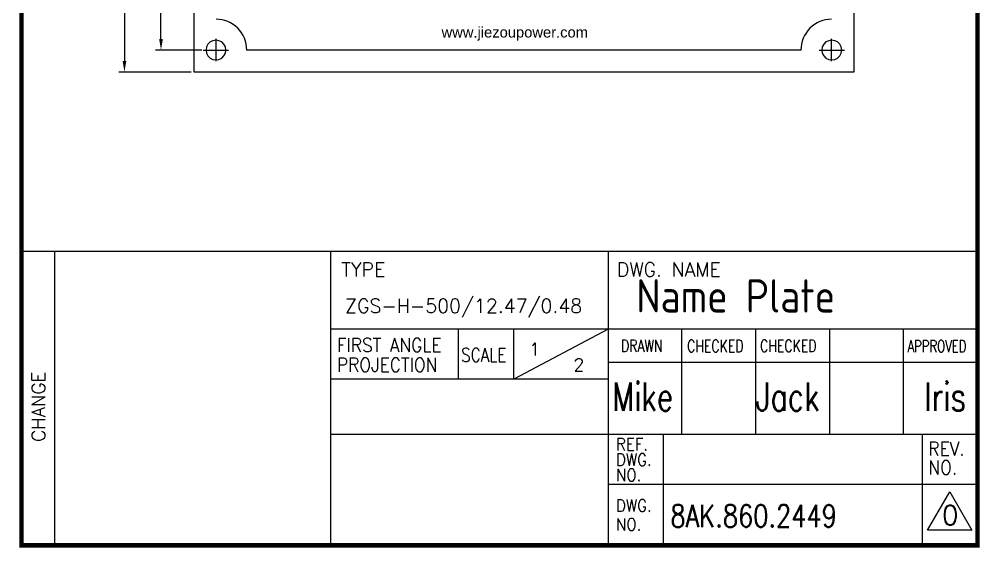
# Model space of a CAD drawing. Header units: millimetres. Extents: x 261789 to 272313, y -191856 to -185409.
# Drawn here: x 272094.9 to 272313.3, y -191114.6 to -190994.5 of the extents above; entities that cross this region are included whole.
import ezdxf

# ---------------------------------------------------------------- set-up
doc = ezdxf.new("R2010")
doc.units = ezdxf.units.MM
doc.header["$LTSCALE"] = 13
doc.linetypes.add('CENTER', pattern=[50.8, 31.75, -6.35, 6.35, -6.35])
doc.layers.get('0').update_dxf_attribs({"color": 1, "linetype": 'CENTER'})
for name, color, linetype in [('1', 4, 'Continuous'), ('2', 3, 'Continuous'), ('PDF_Geometry', 7, 'Continuous')]:
    doc.layers.add(name, color=color, linetype=linetype)
doc.styles.add('Note Text (ANSI)', font='arial.ttf')
doc.styles.add('ROMANS', font='romans.shx', dxfattribs={"bigfont": 'whgtxt.shx'})
doc.styles.get("Standard").update_dxf_attribs({"font": 'gbenor.shx', "bigfont": 'gbcbig.shx'})
doc.dimstyles.new('ISO-25', dxfattribs={"dimtxt": 2.5, "dimasz": 2.5, "dimexe": 1.25, "dimexo": 0.625, "dimtad": 1, "dimtxsty": 'Standard', "dimcen": 2.5, "dimadec": 0, "dimazin": 0, "dimtfac": 1, "dimtmove": 0, "dimatfit": 3, "dimfxl": 1, "dimarcsym": 0})

# ---------------------------------------------------------------- blocks, each defined once
blk = doc.blocks.new('*D56')
at = {"layer": '2', "color": 0, "linetype": 'Continuous', "lineweight": -2}
for p, q in [((272136.39, -190836.5), (272125.84, -190836.5)), ((272127.09, -190999.02), (272127.09, -190839)), ((272136.39, -191001.52), (272125.84, -191001.52))]:
    blk.add_line(p, q, dxfattribs=at)
at = {"layer": '2', "color": 0, "linetype": 'Continuous'}
for points in [[(272126.68, -190839), (272127.51, -190839), (272127.09, -190836.5)], [(272126.68, -190999.02), (272127.51, -190999.02), (272127.09, -191001.52)]]:
    blk.add_solid(points, dxfattribs=at)
at = {"layer": 'Defpoints', "color": 0, "linetype": 'Continuous'}
for p in [(272127.09, -190836.5), (272137.02, -190836.5), (272137.02, -191001.52)]:
    blk.add_point(p, dxfattribs=at)
at = {"layer": '2', "color": 0, "linetype": 'Continuous', "insert": (272125.22, -190919.01), "char_height": 2.5, "attachment_point": 5, "rotation": 90}
blk.add_mtext('165', dxfattribs=at)
blk = doc.blocks.new('*D57')
at = {"layer": '2', "color": 0, "linetype": 'Continuous', "lineweight": -2}
for p, q in [((272133.98, -190831.5), (272117.53, -190831.5)), ((272118.78, -190834), (272118.78, -191004.02)), ((272133.98, -191006.52), (272117.53, -191006.52))]:
    blk.add_line(p, q, dxfattribs=at)
at = {"layer": '2', "color": 0, "linetype": 'Continuous'}
for points in [[(272118.37, -190834), (272119.2, -190834), (272118.78, -190831.5)], [(272118.37, -191004.02), (272119.2, -191004.02), (272118.78, -191006.52)]]:
    blk.add_solid(points, dxfattribs=at)
at = {"layer": 'Defpoints', "color": 0, "linetype": 'Continuous'}
for p in [(272134.6, -190831.5), (272118.78, -191006.52), (272134.6, -191006.52)]:
    blk.add_point(p, dxfattribs=at)
at = {"layer": '2', "color": 0, "linetype": 'Continuous', "insert": (272116.91, -190919.01), "char_height": 2.5, "attachment_point": 5, "rotation": 90}
blk.add_mtext('175', dxfattribs=at)

msp = doc.modelspace()

# ---------------------------------------------------------------- linework, layer by layer
at = {"layer": '1', "color": 0, "linetype": 'Continuous'}
for p, q in [((272095.379, -191114.084), (272095.379, -190765.064)), ((272312.729, -190765.064), (272312.729, -191114.084)), ((272312.729, -191114.084), (272095.379, -191114.084))]:
    msp.add_line(p, q, dxfattribs=at)
at = {"layer": '1'}
msp.add_line((272165.729, -191114.124), (272102.939, -191114.124), dxfattribs=at)
at = {"layer": '1', "const_width": 1.05}
msp.add_lwpolyline([(272095.379, -190765.064), (272312.729, -190765.064), (272312.729, -191114.084), (272095.379, -191114.084), (272095.379, -190765.064), (272312.729, -190765.064)], dxfattribs=at)
at = {"layer": '2'}
for p, q in [((272312.729, -191047.304), (272095.379, -191047.304)), ((272312.729, -191047.304), (272095.379, -191047.304)), ((272102.939, -191114.084), (272102.939, -191047.304)), ((272165.729, -191114.084), (272165.729, -191047.304)), ((272228.729, -191047.304), (272228.729, -191114.084)), ((272312.729, -191064.944), (272165.729, -191064.944)), ((272194.709, -191076.284), (272194.709, -191064.944)), ((272228.729, -191064.944), (272207.309, -191076.284)), ((272207.309, -191076.284), (272207.309, -191064.944)), ((272245.529, -191088.884), (272245.529, -191064.944)), ((272262.329, -191088.884), (272262.329, -191064.944)), ((272279.129, -191088.884), (272279.129, -191064.944)), ((272295.929, -191088.884), (272295.929, -191064.944)), ((272312.729, -191072.504), (272228.729, -191072.504)), ((272228.729, -191076.284), (272165.729, -191076.284)), ((272312.729, -191088.884), (272165.729, -191088.884)), ((272241.329, -191114.084), (272241.329, -191088.884)), ((272300.129, -191088.884), (272300.129, -191114.084)), ((272312.729, -191100.224), (272228.729, -191100.224)), ((272301.389, -191110.618), (272306.429, -191101.888)), ((272306.429, -191101.888), (272311.469, -191110.618)), ((272311.469, -191110.618), (272301.389, -191110.618))]:
    msp.add_line(p, q, dxfattribs=at)
at = {"layer": 'PDF_Geometry', "lineweight": 25}
for points in [[(272134.604, -190831.504), (272284.625, -190831.504), (272284.625, -191006.519), (272134.604, -191006.519), (272134.604, -190831.504)], [(272141.849, -191001.52), (272141.737, -191000.79), (272141.4, -191000.172), (272140.895, -190999.667), (272140.277, -190999.386), (272139.603, -190999.274), (272138.873, -190999.386), (272138.255, -190999.667), (272137.749, -191000.172), (272137.468, -191000.79), (272137.356, -191001.52), (272137.468, -191002.194), (272137.749, -191002.812), (272138.255, -191003.318), (272138.873, -191003.655), (272139.603, -191003.767), (272140.277, -191003.655), (272140.895, -191003.318), (272141.4, -191002.812), (272141.737, -191002.194), (272141.849, -191001.52)], [(272139.603, -191004.048), (272139.603, -190998.937)], [(272281.873, -191001.52), (272281.761, -191000.79), (272281.424, -191000.172), (272280.918, -190999.667), (272280.3, -190999.386), (272279.57, -190999.274), (272278.896, -190999.386), (272278.278, -190999.667), (272277.773, -191000.172), (272277.436, -191000.79), (272277.323, -191001.52), (272277.436, -191002.194), (272277.773, -191002.812), (272278.278, -191003.318), (272278.896, -191003.655), (272279.57, -191003.767), (272280.3, -191003.655), (272280.918, -191003.318), (272281.424, -191002.812), (272281.761, -191002.194), (272281.873, -191001.52)], [(272279.57, -191004.048), (272279.57, -190998.937)], [(272136.682, -191001.52), (272142.467, -191001.52)], [(272137.019, -191001.52), (272142.13, -191001.52)], [(272272.605, -191001.52), (272146.567, -191001.52)], [(272276.706, -191001.52), (272282.491, -191001.52)], [(272277.043, -191001.52), (272282.154, -191001.52)]]:
    msp.add_lwpolyline(points, dxfattribs=at)
for centre, radius, start, end in [((272139.617, -191001.471), 6.955, 359.59046, 90.11743), ((272279.588, -191001.495), 6.985, 90.14542, 180.21199)]:
    msp.add_arc(centre, radius, start, end, dxfattribs=at)

# ---------------------------------------------------------------- texts
at = {"color": 4}
msp.add_text('Name Plate', height=7.56, dxfattribs=at).set_placement((272235.141, -191061.154))
at = {"color": 4, "style": 'ROMANS', "width": 0.8}
msp.add_text('8AK.860.2449', height=5.04, dxfattribs=at).set_placement((272242.911, -191109.895))
at = {"layer": '2', "style": 'ROMANS'}
for s, height, p in [('TYPE', 3.15, (272168.087, -191052.938)), ('DWG. NAME', 3.15, (272230.744, -191052.938)), ('1', 2.835, (272210.811, -191070.911))]:
    msp.add_text(s, height=height, dxfattribs=at).set_placement(p)
at = {"layer": '2', "color": 4, "style": 'ROMANS'}
for s, height, p in [('ZGS-H-500/12.47/0.48', 3.15, (272168.969, -191061.205)), ('2', 2.835, (272220.883, -191074.446)), ('0', 4.41, (272304.638, -191109.393))]:
    msp.add_text(s, height=height, dxfattribs=at).set_placement(p)
at = {"layer": '2', "style": 'ROMANS'}
for s, height, width, p in [('FIRST ANGLE', 3.15, 0.9, (272167.086, -191070.112)), ('SCALE', 3.15, 0.8, (272195.347, -191072.365)), ('DRAWN', 2.772, 0.75, (272231.674, -191070.105)), ('CHECKED', 2.772, 0.75, (272246.697, -191070.147)), ('CHECKED', 2.772, 0.75, (272263.298, -191070.105)), ('APPROVED', 2.772, 0.7, (272296.822, -191070.192)), ('PROJECTION', 3.15, 0.9, (272167.086, -191074.617)), ('Mike', 6.4375, 0.75, (272229.68, -191083.494)), ('Jack', 6.4375, 0.75, (272262.329, -191083.494)), ('lris', 6.4375, 0.75, (272300.611, -191083.494)), ('REF.', 2.772, 0.9, (272230.539, -191092.471)), ('REV.', 3.15, 0.9, (272301.561, -191093.665)), ('DWG.', 2.772, 0.9, (272230.539, -191095.984)), ('NO.', 3.15, 0.9, (272301.561, -191097.96)), ('NO.', 2.772, 0.9, (272230.539, -191099.472)), ('DWG.', 2.772, 0.9, (272230.536, -191106.399)), ('NO.', 2.772, 0.9, (272230.536, -191110.695))]:
    msp.add_text(s, height=height, dxfattribs=dict(at, width=width)).set_placement(p)
msp.add_text('CHANGE', height=3.024, rotation=90, dxfattribs=at).set_placement((272100.736, -191090.511))
at = {"layer": '2', "linetype": 'Continuous', "insert": (272190.884, -190999.383), "char_height": 2.40214, "attachment_point": 7, "style": 'Note Text (ANSI)'}
msp.add_mtext('{\\W0.997175;www.jiezoupower.com}', dxfattribs=at)

# ---------------------------------------------------------------- dimensions: what is measured, and where the dimension line sits
at = {"layer": '2', "linetype": 'Continuous'}
for base, p1, p2, picture, middle in [((272118.782, -191006.519), (272134.604, -190831.504), (272134.604, -191006.519), '*D57', (272116.907, -190919.012)), ((272127.094, -190836.503), (272137.019, -191001.52), (272137.019, -190836.503), '*D56', (272125.219, -190919.012))]:
    dim = msp.add_linear_dim(base=base, p1=p1, p2=p2, angle=90, dimstyle='ISO-25', override={"dimdec": 0}, dxfattribs=at)
    dim.commit()
    dim.dimension.update_dxf_attribs({"geometry": picture, "text_midpoint": middle})

doc.saveas('drawing.dxf')
